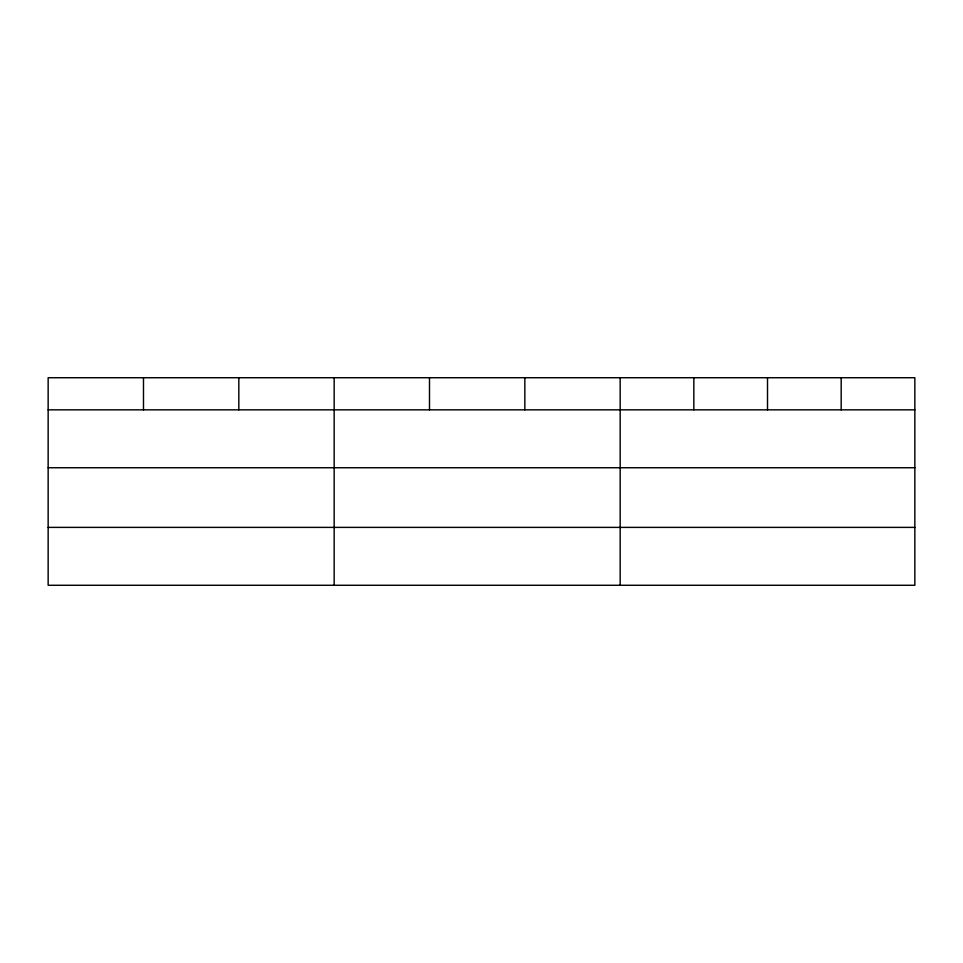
<?xml version="1.0" encoding="UTF-8"?>
<svg xmlns="http://www.w3.org/2000/svg" width="963" height="963" viewBox="0 0 963 963"><rect width="100%" height="100%" fill="white"/><g stroke="black" fill="none" stroke-linecap="round" stroke-linejoin="round"><path stroke-width="1.44" d="M914.85 467.741L914.85 377.725L48.15 377.725L48.15 585.275L914.85 585.275L914.85 467.741L48.15 467.741M48.15 409.841L914.85 409.841M48.15 527.387L914.85 527.387M841.181 377.725L841.181 409.841M767.511 377.725L767.511 409.841M693.841 377.725L693.841 409.841M620.172 377.725L620.172 585.275M524.835 377.725L524.835 409.841M429.498 377.725L429.498 409.841M334.161 377.725L334.161 585.275M238.824 377.725L238.824 409.841M143.487 377.725L143.487 409.841"/></g></svg>
